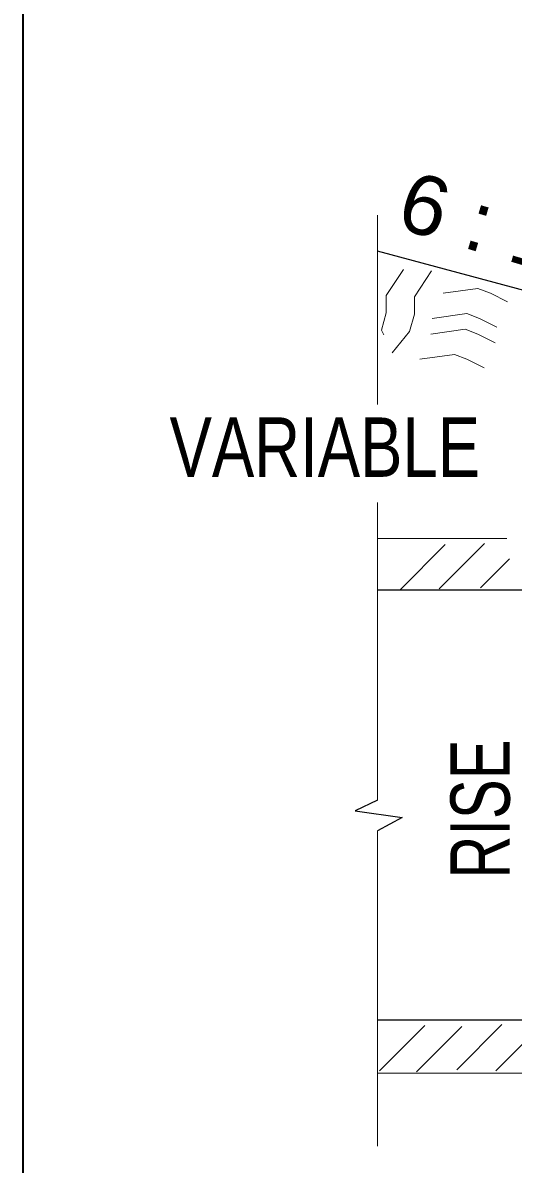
# Model space of a CAD drawing. Extents: x -1291 to -38, y -357 to 186.
# Drawn here: x -1112.33 to -1102.47, y -239.79 to -216.87 of the extents above; entities that cross this region are included whole.
import ezdxf

# ---------------------------------------------------------------- set-up
doc = ezdxf.new("R2010")
doc.units = 0
doc.header["$LTSCALE"] = 0.5
for name, color, linetype, lineweight in [('1', 7, 'Continuous', 25), ('14', 7, 'Continuous', 35), ('15', 7, 'Continuous', 13)]:
    doc.layers.add(name, color=color, linetype=linetype, lineweight=lineweight)

msp = doc.modelspace()

# ---------------------------------------------------------------- linework, layer by layer
at = {"layer": '1', "lineweight": 13}
for p, q in [((-1105.2008, -224.5307), (-1105.2008, -220.7285)), ((-1105.2008, -232.4783), (-1105.2008, -226.4982)), ((-1105.2008, -227.2195), (-1102.5975, -227.2195)), ((-1104.7448, -228.2536), (-1103.8346, -227.3438)), ((-1103.9578, -228.233), (-1103.0474, -227.3233)), ((-1103.1287, -228.2122), (-1102.5454, -227.6279)), ((-1105.2008, -239.4256), (-1105.2008, -233.0915)), ((-1103.6057, -237.8893), (-1102.6957, -236.9793)), ((-1105.159, -237.9099), (-1104.2491, -237.0002)), ((-1104.4133, -237.931), (-1103.5033, -237.0206)), ((-1102.8184, -237.9099), (-1101.9084, -237.0002)), ((-1105.2008, -237.9622), (-1047.5248, -237.9622))]:
    msp.add_line(p, q, dxfattribs=at)
at = {"layer": '1'}
for p, q in [((-1105.2008, -228.2536), (-1079.8322, -228.2536)), ((-1105.2008, -236.8882), (-1047.5161, -236.8882))]:
    msp.add_line(p, q, dxfattribs=at)
at = {"layer": '1', "lineweight": 13}
msp.add_lwpolyline([(-1103.8757, -222.2977), (-1103.1795, -222.201), (-1102.9282, -222.2977), (-1102.5804, -222.4717)], dxfattribs=at)
at = {"layer": '1'}
msp.add_lwpolyline([(-1105.2008, -232.4783), (-1105.6466, -232.6896), (-1104.7037, -232.8281), (-1105.2008, -233.0915)], dxfattribs=at)
at = {"layer": '14'}
msp.add_line((-1112.3291, -184.4104), (-1112.3291, -252.9788), dxfattribs=at)
at = {"layer": '15', "lineweight": 25}
msp.add_line((-1100.0523, -222.8351), (-1105.2008, -221.4548), dxfattribs=at)
at = {"layer": '15'}
for points in [[(-1104.676, -221.8184), (-1105.0239, -222.3402), (-1105.0239, -222.6883), (-1105.1204, -223.0363), (-1105.0689, -223.1308)], [(-1104.109, -221.8499), (-1104.4566, -222.3721), (-1104.4566, -222.7196), (-1104.5532, -223.0677), (-1104.9012, -223.4928)], [(-1104.0965, -222.8025), (-1103.4002, -222.7058), (-1103.1491, -222.8025), (-1102.8009, -222.9762)], [(-1104.1273, -223.1178), (-1103.4318, -223.0209), (-1103.1799, -223.1178), (-1102.8324, -223.2914)], [(-1104.3483, -223.6221), (-1103.6525, -223.5252), (-1103.401, -223.6221), (-1103.0532, -223.796)]]:
    msp.add_lwpolyline(points, dxfattribs=at)

# ---------------------------------------------------------------- texts
at = {"layer": '1', "width": 0.8}
msp.add_text('VARIABLE', height=1.193, dxfattribs=at).set_placement((-1109.3777, -225.9841))
at = {"layer": '1', "width": 0.75}
msp.add_text('RISE', height=1.193, rotation=90, dxfattribs=at).set_placement((-1102.5383, -234.0527))
at = {"layer": '15', "width": 1.05}
msp.add_text('6 : 1 SLOPE', height=1.193, rotation=343.502, dxfattribs=at).set_placement((-1104.8625, -220.968))

doc.saveas('drawing.dxf')
